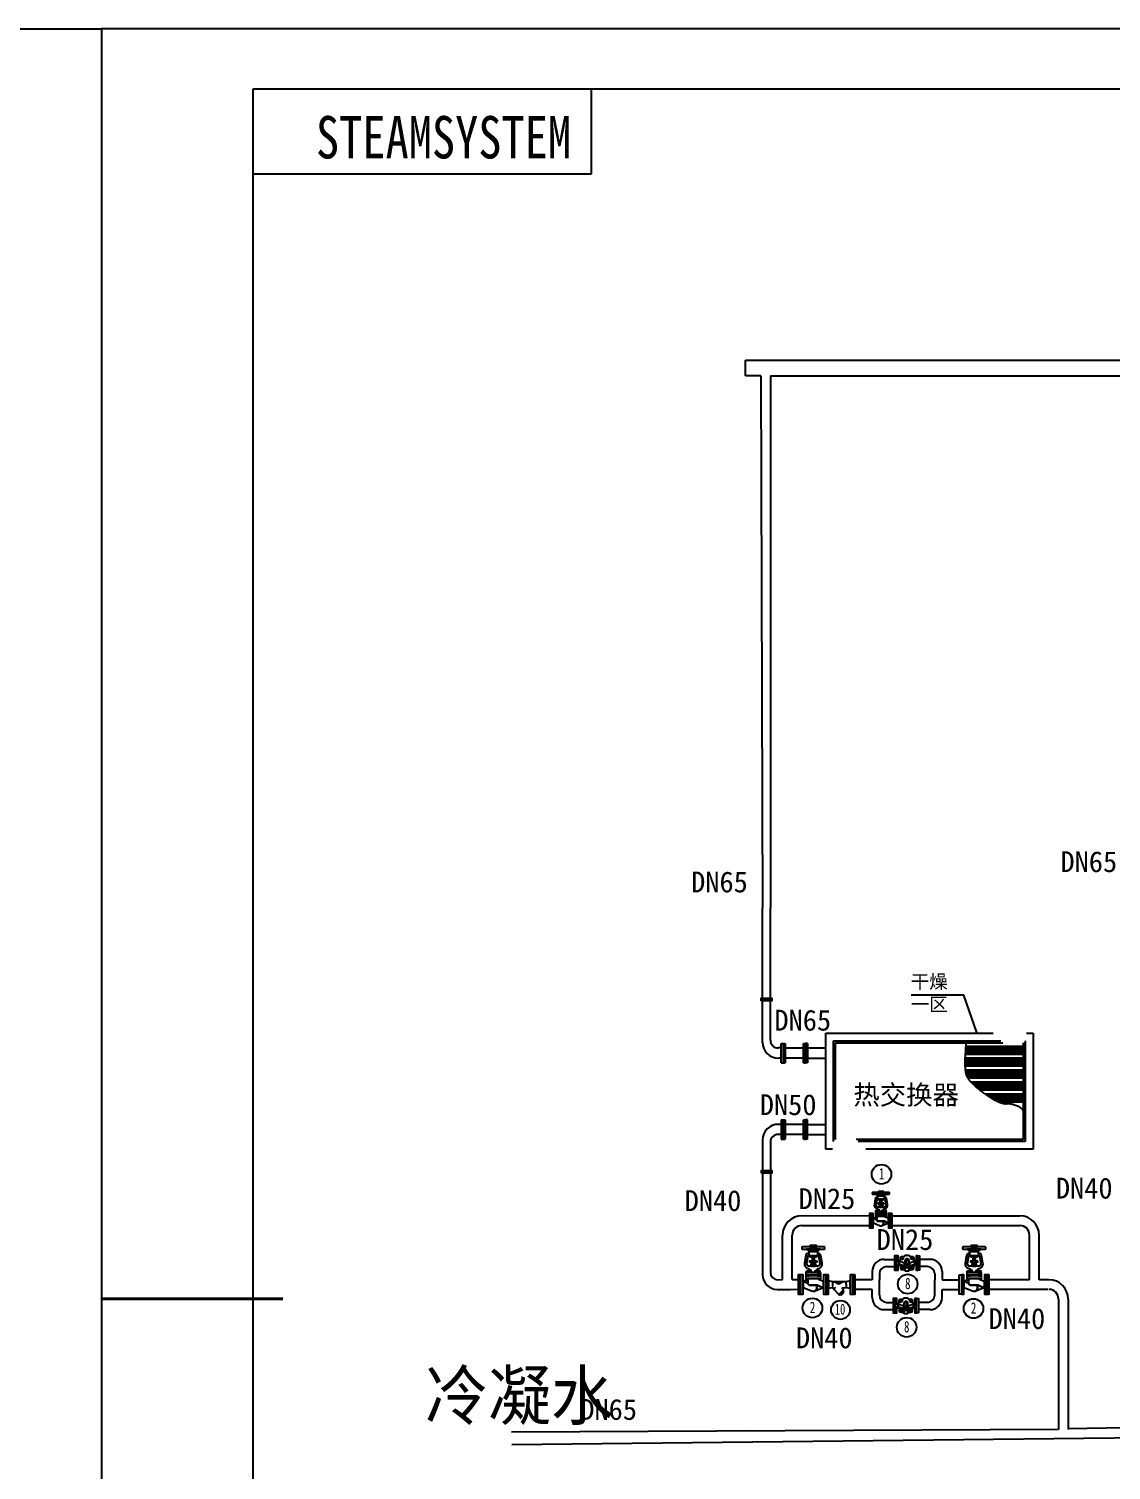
# Model space of a CAD drawing. Extents: x -681219 to -550379, y -242630 to -158199.
# Drawn here: x -615799 to -605677, y -171694 to -158213 of the extents above; entities that cross this region are included whole.
import ezdxf
from ezdxf.enums import TextEntityAlignment as Align

# ---------------------------------------------------------------- set-up
doc = ezdxf.new("R2010")
doc.units = 0
doc.header["$LTSCALE"] = 1000
doc.linetypes.add('G', pattern=[2, 1.25, -0.25, 0.25, -0.25])
doc.linetypes.add('K', pattern=[2.5, 1.25, -0.25, 0.25, -0.25, 0.25, -0.25])
doc.layers.get('0').update_dxf_attribs({"linetype": 'CONTINUOUS'})
for name, color, linetype in [('01', 7, 'CONTINUOUS'), ('02', 1, 'CONTINUOUS'), ('02C', 3, 'CONTINUOUS'), ('07', 6, 'K'), ('10', 1, 'CONTINUOUS'), ('11', 3, 'CONTINUOUS'), ('15', 7, 'CONTINUOUS')]:
    doc.layers.add(name, color=color, linetype=linetype)
doc.styles.add('常规', font='')
doc.styles.get('常规').set_extended_font_data('SimSun')

# ---------------------------------------------------------------- blocks, each defined once
blk = doc.blocks.new('*U6', base_point=(251.96, 168.31))
at = {"layer": '01'}
for p, q in [((251.96, 168.31), (251.96, 182.31)), ((195.96, 168.31), (251.96, 168.31))]:
    blk.add_line(p, q, dxfattribs=at)
blk = doc.blocks.new('*U7')
at = {"layer": '01'}
for points in [[(584, 410), (25, 410)], [(25, 410), (25, 10)]]:
    blk.add_lwpolyline(points, dxfattribs=at)
at = {"layer": '01', "const_width": 0.5}
blk.add_lwpolyline([(0, 210), (30, 210)], dxfattribs=at)
at = {"layer": '02'}
for points in [[(594, 420), (0, 420)], [(0, 420), (0, 0)]]:
    blk.add_lwpolyline(points, dxfattribs=at)
blk = doc.blocks.new('直段')
at = {"layer": '01', "color": 6, "ltscale": 1.25}
for p, q in [((3267.7, 5392.1), (3275.7, 5392.1)), ((3352.3, 5392.1), (3360.3, 5392.1)), ((3352.3, 5312.1), (3352.3, 5392.1)), ((3360.3, 5312.1), (3360.3, 5392.1))]:
    blk.add_line(p, q, dxfattribs=at)
at = {"layer": '01', "color": 6}
for p, q in [((3267.7, 5392.1), (3267.7, 5312.1)), ((3275.7, 5392.1), (3275.7, 5312.1)), ((3352.3, 5373.1), (3275.7, 5373.1)), ((3267.7, 5312.1), (3275.7, 5312.1)), ((3352.3, 5331.1), (3275.7, 5331.1)), ((3352.3, 5312.1), (3360.3, 5312.1))]:
    blk.add_line(p, q, dxfattribs=at)
at = {"layer": '07', "color": 6, "linetype": 'ByBlock', "lineweight": -2}
blk.add_line((3360.3, 5392.1), (3360.3, 5312.1), dxfattribs=at)
blk.add_line((3360.3, 5392.1), (3360.3, 5312.1), dxfattribs=at)
blk = doc.blocks.new('BSA1L')
at = {"color": 4}
for p, q in [((53.026763, 143.408363), (53.02674, 137.399566)), ((54.215379, 185.599538), (54.215358, 190.866514)), ((71.09388, 185.599538), (71.09388, 190.866514)), ((72.282498, 143.408363), (72.282498, 137.399566)), ((56.074416, 127.074309), (68.925583, 127.074309)), ((56.551251, 100.49373), (56.551234, 95.87403)), ((66.099799, 131.20133), (58.900201, 131.20133)), ((68.758004, 100.49373), (68.758004, 95.87403)), ((32.92306, 65.872712), (32.92306, 59.762096)), ((42.120523, 65.872712), (42.120536, 59.762096)), ((82.879476, 65.872712), (82.879463, 59.762096)), ((92.07694, 65.872712), (92.07694, 59.762096))]:
    blk.add_line(p, q, dxfattribs=at)
for points in [[(119.73171, 181.785914, 0.414214), (115.933099, 185.584525), (9.066901, 185.584525, 0.414214), (5.26829, 181.785914), (5.26829, 178.042425, 0.414214), (9.066901, 174.243814), (62.5, 174.243814), (115.933099, 174.243814, 0.414214), (119.73171, 178.042425)], [(105.928125, 105.421149), (99.542192, 143.747083, 0.310322), (91.567632, 152.873054), (86.654278, 154.431481, -0.252716), (84.795625, 157.06318), (84.795625, 146.732148, -0.236339), (83.463376, 144.071071, -0.476894), (88.41312, 142.018735), (94.885762, 104.042078, -0.48938), (81.964371, 89.685191), (62.5, 89.685191), (43.035628, 89.685191, -0.48938), (30.114237, 104.042078), (36.58688, 142.018735, -0.476894), (41.536623, 144.071071), (42.896316, 143.580445, -0.323196), (40.204374, 147.521136), (40.204374, 157.06318, -0.252716), (38.345721, 154.431481), (33.432367, 152.873054, 0.310322), (25.457808, 143.747083), (19.071875, 105.421149, 0.440151), (37.124647, 79.035245), (39.997969, 78.598758, -0.614929), (42.823737, 70.241395), (42.582242, 70.034806), (40.105041, 66.601431), (44.424393, 66.601431, -0.151687), (46.735798, 65.897021), (46.735798, 59.737786), (62.5, 59.737786), (78.264201, 59.737786), (78.264201, 65.897021, -0.151687), (80.575606, 66.601431), (84.894959, 66.601431), (82.417757, 70.034806), (82.176262, 70.241395, -0.614929), (85.00203, 78.598758), (87.875353, 79.035245, 0.440151)], [(84.795625, 157.06318, -0.059994), (84.795625, 157.873976), (84.795625, 162.289753), (40.204374, 162.289753), (40.204374, 157.873976, -0.059994), (40.204374, 157.06318), (40.204374, 147.521136, 0.368201), (43.528159, 143.408363), (81.471841, 143.408363, 0.414214), (84.795625, 146.732148)], [(43.364269, 143.442617), (81.944969, 143.408363), (81.944969, 137.348671, -0.151687), (77.105831, 135.873925), (62.654619, 135.873925), (48.203407, 135.873925, -0.151687), (43.364269, 137.348671)], [(45.745776, 185.569513), (79.563462, 185.599538), (79.563462, 190.911126, 0.151687), (75.321745, 192.203806), (62.654619, 192.203806), (49.987493, 192.203806, 0.151687), (45.745776, 190.911126)], [(62.654619, 101.460877), (53.493586, 101.460877, 0.151687), (50.425919, 100.525993), (50.425919, 95.841766, 0.151687), (53.493586, 94.906883), (62.654619, 94.906883), (71.815652, 94.906883, 0.151687), (74.883319, 95.841766), (74.883319, 100.525993, 0.151687), (71.815652, 101.460877)], [(79.507591, -7.695283, -0.414214), (83.507591, -3.695283), (47.219606, -3.695283, -0.414214), (35.219606, 8.304717), (35.219606, 15.828597, -0.552777), (26.614703, 10.423555), (14.474356, 16.274468, -0.303723), (11.999995, 19.972092), (11.999995, 0), (11.999995, -19.972092, -0.522686), (17.39309, -16.222521), (53.934214, -31.732036, 0.158217), (66.18024, -33.317683, 0.23204), (77.871512, -24.265637, 0.137413), (79.507591, -15.822343)], [(35.219606, 24.671562), (17.39309, 16.222521, -0.188965), (14.474356, 16.274468), (26.614703, 10.423555, 0.552777), (35.219606, 15.828597)], [(46.735798, 59.737786), (28.307798, 59.737786), (28.307798, 65.897021, -0.151687), (30.619203, 66.601431), (37.521798, 66.601431), (44.424393, 66.601431, -0.151687), (46.735798, 65.897021)], [(113.000004, 19.972092, -0.522686), (107.606909, 16.222521), (88.390312, 25.330404, -0.756375), (89.461035, 30.377576), (35.538964, 30.377576, -0.756374), (36.60969, 25.330405), (35.219606, 24.671562), (35.219606, 8.304717, 0.414214), (47.219606, -3.695283), (83.507591, -3.695283, -0.114393), (85.267565, -4.103279), (110.50267, -16.265073, -0.305418), (113.000004, -19.972092), (113.000004, 0)], [(78.264201, 59.737786), (96.692201, 59.737786), (96.692201, 65.897021, 0.151687), (94.380796, 66.601431), (87.478201, 66.601431), (80.575606, 66.601431, 0.151687), (78.264201, 65.897021)], [(85.220748, -4.080716, 0.550659), (79.507591, -7.695283), (79.507591, -15.822343, -0.137413), (77.871512, -24.265637, -0.23204), (66.18024, -33.317683, 0.064472), (71.065785, -31.732036), (107.606909, -16.222521, -0.187358), (110.50267, -16.265073)]]:
    blk.add_lwpolyline(points, format="xyb", close=True, dxfattribs=at)
for points in [[(96.912516, 174.243814), (62.5, 174.243814), (28.087483, 174.243814), (40.204374, 168.178291), (84.795625, 168.178291)], [(82.297331, 168.178291), (42.702669, 168.178291), (42.702669, 162.289753), (62.5, 162.289753), (82.297331, 162.289753)], [(81.056809, 114.852858), (62.5, 114.852858), (56.074416, 114.852858), (43.94319, 114.852858), (43.94319, 111.343443), (62.5, 111.343443), (69.325381, 111.343443), (81.056809, 111.343443)], [(71.146781, 94.906883), (54.162457, 94.906883), (54.162457, 89.685191), (62.5, 89.685191), (71.146781, 89.685191)], [(68.925583, 127.074309), (66.099799, 131.20133), (66.099799, 135.873925), (58.900201, 135.873925), (58.900201, 131.20133), (56.074416, 127.074309), (56.074416, 114.852858), (62.5, 114.852858), (68.925583, 114.852858)], [(68.925583, 111.343443), (56.074416, 111.343443), (56.074416, 101.460877), (68.925583, 101.460877)], [(11.999995, 0), (11.999995, 19.972092), (11.999995, 47.5), (0, 47.5), (0, 0), (0, -47.5), (11.999995, -47.5)], [(98.734061, 59.737786), (62.5, 59.737786), (26.265939, 59.737786), (26.265939, 47.364933), (98.734061, 47.364933)], [(98.734061, 42.750429), (62.5, 42.750429), (26.265939, 42.750429), (26.265939, 30.377576), (98.734061, 30.377576)], [(42.828178, 47.364933), (32.21537, 47.364933), (32.21537, 42.750429), (42.828178, 42.750429)], [(92.784629, 47.364933), (82.171822, 47.364933), (82.171822, 42.750429), (92.784629, 42.750429)], [(125, 47.5), (113.000004, 47.5), (113.000004, 0), (113.000004, -47.5), (125, -47.5), (125, 0)]]:
    blk.add_lwpolyline(points, close=True, dxfattribs=at)
at = {"color": 4, "flags": 128}
blk.add_lwpolyline([(54.828787, 59.737786), (54.118687, 64.656958), (52.113078, 68.712348), (49.164135, 71.19185), (45.789677, 71.660075), (42.582242, 70.034806), (40.105041, 66.601431)], dxfattribs=at)
at = {"color": 4, "extrusion": (0, 0, -1), "flags": 128}
blk.add_lwpolyline([(-70.171213, 59.737786), (-70.881312, 64.656958), (-72.886921, 68.712348), (-75.835865, 71.19185), (-79.210322, 71.660075), (-82.417757, 70.034806), (-84.894959, 66.601431)], dxfattribs=at)
at = {"color": 4}
for centre, radius, start, end in [((49.948113, 184.727434), 7.476476, 55.197024, 89.698211), ((62.654619, 164.906291), 27.297515, 90, 108.008529), ((62.654619, 164.906291), 27.297515, 71.991471, 90), ((75.361125, 184.727434), 7.476476, 90.301789, 124.802976), ((48.15848, 144.403298), 8.529491, 270.301789, 304.802976), ((62.654619, 167.016127), 31.142202, 251.991471, 270), ((53.465105, 96.053865), 5.407086, 55.197024, 89.698211), ((53.465105, 100.313894), 5.407086, 270.301789, 304.802976), ((62.654619, 81.718951), 19.741925, 90, 108.008529), ((62.654619, 114.648808), 19.741925, 251.991471, 270), ((62.654619, 167.016127), 31.142202, 270, 288.008529), ((62.654619, 81.718951), 19.741925, 71.991471, 90), ((62.654619, 114.648808), 19.741925, 270, 288.008529), ((71.844133, 96.053865), 5.407086, 90.301789, 124.802976), ((71.844133, 100.313894), 5.407086, 235.197024, 269.698211), ((77.150758, 144.403298), 8.529491, 235.197024, 269.698211), ((30.597744, 62.527392), 4.074096, 55.197024, 89.698211), ((37.521798, 51.726416), 14.875015, 90, 108.008529), ((37.521798, 51.726416), 14.875015, 71.991471, 90), ((44.445852, 62.527392), 4.074096, 90.301789, 124.802976), ((80.554147, 62.527392), 4.074096, 55.197024, 89.698211), ((87.478201, 51.726416), 14.875015, 90, 108.008529), ((94.402255, 62.527392), 4.074096, 90.301789, 124.802976)]:
    blk.add_arc(centre, radius, start, end, dxfattribs=at)
blk = doc.blocks.new('fig33vl')
at = {"color": 0}
for p, q in [((33.7, -10.4), (33.7, 11.4)), ((99.3, 0), (99.3, 11)), ((99.3, 0), (99.3, -11)), ((38, -22.4), (48.3, -13.3))]:
    blk.add_line(p, q, dxfattribs=at)
for points in [[(12, 47.5), (0, 47.5), (0, 0), (0, -47.5), (12, -47.5)], [(131.7, 0), (131.7, 47.5), (119.7, 47.5), (119.7, -47.5), (131.7, -47.5)], [(88.9, -29), (86.8, -26.8), (63, -49.6), (65, -51.8)], [(89.3, -38.3), (84.5, -33.2), (69.3, -47.7), (74, -52.8)]]:
    blk.add_lwpolyline(points, close=True, dxfattribs=at)
for points in [[(119.7, 18.5), (99.3, 14), (83.4, 14, 0.134772), (80.8, 13.3), (66.3, 4.7, -0.273503), (58.2, 4.7), (43.5, 13.3, 0.133799), (40.9, 14), (33.3, 14), (12, 18.3), (12, -18.5), (31.5, -14.4, -0.315746), (33.7, -15.3), (38, -22.4), (63, -49.6), (86.8, -26.8), (81.8, -21.3, -0.601177), (83.6, -16.3), (99.3, -14), (119.7, -18.7)], [(80.8, 13.3, -0.134772), (83.4, 14), (40.9, 14, -0.133799), (43.5, 13.3), (58.2, 4.7, 0.273503), (66.3, 4.7)]]:
    blk.add_lwpolyline(points, format="xyb", close=True, dxfattribs=at)
blk = doc.blocks.new('ft14flb')
at = {"color": 4}
for p, q in [((128.2, 8.4), (126.9, 13.1)), ((58.6, -4.7), (82.8, -4.7)), ((126.9, -13.1), (128.2, -8.4))]:
    blk.add_line(p, q, dxfattribs=at)
for points in [[(19.5, -5), (19.5, 4.2, -0.217867), (21.2, 8), (14, 8, -0.414214), (12, 10), (12, 15), (12, 47.5), (0, 47.5), (0, 0), (0, -47.5), (12, -47.5), (12, -10, -0.414214), (14, -8), (20.6, -8, -0.165426)], [(23.7, 15), (12, 15), (12, 10, 0.414214), (14, 8), (21.2, 8, -0.052856), (22.1, 8.6, -0.033424)], [(121.9, 4.2, 0.520567), (115.2, 8.9), (89.7, -0.4, -0.520925), (84.7, 3.1), (84.7, 14), (84.7, 14, 1), (56.7, 14), (56.7, 14), (56.7, 14), (56.7, 14), (56.7, 14), (56.7, 3.1, -0.520567), (51.8, -0.4), (26.2, 8.9, 0.520567), (19.5, 4.2), (19.5, -5, 0.315299), (22.8, -9.6), (54.3, -21.1, -0.315299), (56.7, -24.6), (56.7, -47.5, 0.414214), (60.5, -51.2), (80.9, -51.2, 0.414214), (84.7, -47.5), (84.7, -24.6, -0.315299), (87.1, -21.1), (118.6, -9.6, 0.315299), (121.9, -5)], [(56.7, 14), (56.7, 3.1, -0.520567), (51.8, -0.4), (26.2, 8.9, 0.215908), (22.1, 8.6, -0.077563), (27, 23), (27, 33, -0.414214), (37, 43), (46.5, 43, -0.056605), (56.7, 47.3, -0.42473), (60.5, 51.2), (80.9, 51.2, -0.424729), (84.7, 47.3, -0.056605), (94.9, 43), (104.4, 43, -0.414214), (114.4, 33), (114.4, 23, -0.077563), (119.3, 8.6, 0.215909), (115.2, 8.9), (89.7, -0.4, -0.520925), (84.7, 3.1), (84.7, 14, 1), (56.7, 14), (56.7, 14)], [(31.1, 32.2, -1), (45, 32.2, -1)], [(89.3, -7.4, 0.414214), (86.5, -4.7), (82.8, -4.7, -0.414214), (80, -1.9), (80, 14, 1), (61.4, 14), (61.4, -1.9, -0.414214), (58.6, -4.7), (54.9, -4.7, 0.414214), (52.1, -7.4), (52.1, -15.8, 0.414214), (54.9, -18.6), (58.6, -18.6, -0.414214), (61.4, -21.4), (61.4, -23.3, 1), (80, -23.3), (80, -21.4, -0.414214), (82.8, -18.6), (86.5, -18.6, 0.414214), (89.3, -15.8)], [(96.4, 32.2, -1), (110.4, 32.2, -1)], [(128.2, 8.4, 0.213318), (129.3, 10), (129.3, 15), (129.3, 15.3), (126.9, 13.1), (126.4, 15), (117.7, 15, -0.033424), (119.3, 8.6, -0.273875), (121.9, 4.2), (121.9, -5, -0.283071), (119.2, -9.4, -0.029228), (117.7, -15), (126.4, -15), (126.9, -13.1), (129.3, -15.3), (129.3, -10, 0.213318), (128.2, -8.4)], [(141.3, 0), (141.3, 47.5), (129.3, 47.5), (129.3, 10, -0.213318), (128.2, 8.4), (128.2, -8.4, -0.213318), (129.3, -10), (129.3, -15.3), (129.3, -47.5), (141.3, -47.5)], [(22.3, -9.4, -0.112384), (20.6, -8), (14, -8, 0.414214), (12, -10), (12, -15), (23.7, -15, -0.029228)], [(56.7, -24.6, 0.315299), (54.3, -21.1), (22.8, -9.6, -0.029586), (22.3, -9.4, 0.073348), (27, -23), (27, -33, 0.413852), (37, -43), (46.5, -43, 0.056594), (56.7, -47.3)], [(45, -32.2, -1), (31.1, -32.2, -1)], [(88.4, -7.4, 0.41421), (86.5, -5.6), (54.9, -5.6, 0.414214), (53, -7.4), (53, -15.8, 0.41421), (54.9, -17.7), (86.5, -17.7, 0.414204), (88.4, -15.8)], [(55.8, -11.6, -1), (54, -11.6, -1)], [(114.4, -23, 0.073348), (119.2, -9.4, -0.029587), (118.6, -9.6), (87.1, -21.1, 0.315299), (84.7, -24.6), (84.7, -47.3, 0.056594), (94.9, -43), (104.4, -43, 0.413852), (114.4, -33)], [(87.5, -11.6, -1), (85.6, -11.6, -1)], [(110.4, -32.2, -1), (96.4, -32.2, -1)]]:
    blk.add_lwpolyline(points, format="xyb", close=True, dxfattribs=at)
for points in [[(45.3, 28), (38, 23.8), (30.8, 28), (30.8, 36.3), (38, 40.5), (45.3, 36.3)], [(96.1, 28), (96.1, 36.3), (103.4, 40.5), (110.6, 36.3), (110.6, 28), (103.4, 23.8)], [(45.3, -36.3), (38, -40.5), (30.8, -36.3), (30.8, -28), (38, -23.8), (45.3, -28)], [(96.1, -28), (103.4, -23.8), (110.6, -28), (110.6, -36.3), (103.4, -40.5), (96.1, -36.3)]]:
    blk.add_lwpolyline(points, close=True, dxfattribs=at)
for centre in [(54.9, -11.6), (86.5, -11.6)]:
    blk.add_circle(centre, 0.931, dxfattribs=at)

msp = doc.modelspace()

# ---------------------------------------------------------------- linework, layer by layer
msp.add_lwpolyline([(-646107.2391, -158212.8229), (-615119.1651, -158212.8229), (-615119.1651, -181972.8229), (-646107.2391, -181972.8229)], close=True)
at = {"color": 4}
for points in [[(-608949.4267, -167291.0058), (-608949.4267, -167278.5157), (-608850.5466, -167278.5157), (-608850.5466, -167291.0058)], [(-608949.4267, -167303.4959), (-608949.4267, -167291.0058), (-608850.5466, -167291.0058), (-608850.5466, -167303.4959)], [(-608948.5775, -168903.936), (-608948.5775, -168891.4459), (-608849.6974, -168891.4459), (-608849.6974, -168903.936)], [(-608948.5775, -168916.4261), (-608948.5775, -168903.936), (-608849.6974, -168903.936), (-608849.6974, -168916.4261)], [(-607919.328, -169292.4915), (-607936.3609, -169292.5004), (-607936.2904, -169427.7165), (-607919.2575, -169427.7076)], [(-607724.4293, -169292.4915), (-607741.4622, -169292.5003), (-607741.3917, -169427.7165), (-607724.3588, -169427.7076)], [(-607686.5004, -169688.5293), (-607703.5333, -169688.5382), (-607703.4628, -169823.7543), (-607686.4299, -169823.7454)], [(-607485.4695, -169688.612), (-607468.4366, -169688.6209), (-607468.5071, -169823.837), (-607485.54, -169823.8281)], [(-608581.42, -169867.2263), (-608604.1306, -169867.2381), (-608604.0366, -170047.5263), (-608581.326, -170047.5144)], [(-608071.8189, -169867.274), (-608094.5294, -169867.2858), (-608094.4354, -170047.574), (-608071.7249, -170047.5621)], [(-607100.151, -169867.3567), (-607077.4405, -169867.3685), (-607077.5345, -170047.6566), (-607100.245, -170047.6448)], [(-606817.7635, -169867.3567), (-606840.474, -169867.3685), (-606840.38, -170047.6566), (-606817.6695, -170047.6448)], [(-607697.9511, -170087.8617), (-607714.984, -170087.8706), (-607714.9135, -170223.0867), (-607697.8806, -170223.0778)], [(-607496.8498, -170087.8617), (-607479.8169, -170087.8706), (-607479.8874, -170223.0867), (-607496.9203, -170223.0778)]]:
    msp.add_lwpolyline(points, close=True, dxfattribs=at)
at = {"layer": '01', "ltscale": 1.25}
for p, q in [((-609095.4954, -161312.6723), (-608955.0497, -161312.7003)), ((-609095.4954, -161459.758), (-609095.4954, -161312.6723)), ((-608955.0497, -161312.7003), (-600453.6537, -161312.5567)), ((-608955.047, -161459.7297), (-609095.4954, -161459.758)), ((-608955.0507, -161459.7297), (-608936.8558, -166433.476)), ((-608864.5365, -161459.7301), (-608864.4443, -166433.476)), ((-608864.5329, -161459.7301), (-599995.7004, -161459.7301)), ((-608936.8558, -167278.5157), (-608936.8558, -166433.476)), ((-608864.4443, -167278.5157), (-608864.4443, -166433.476)), ((-608936.8558, -167693.2309), (-608936.8558, -167303.4959)), ((-608864.4443, -167672.8652), (-608864.4443, -167303.4959)), ((-608745.7155, -168416.3337), (-608745.7155, -168597.3622))]:
    msp.add_line(p, q, dxfattribs=at)
at = {"layer": '01', "color": 4, "ltscale": 1.25}
for p, q in [((-608763.8183, -167702.2824), (-608745.7155, -167702.2824)), ((-608763.8183, -167883.3109), (-608763.8183, -167702.2824)), ((-608763.8183, -168416.3337), (-608763.8183, -168597.3622)), ((-608763.8183, -168597.3622), (-608745.7155, -168597.3622))]:
    msp.add_line(p, q, dxfattribs=at)
at = {"layer": '01', "color": 6, "linetype": 'G', "ltscale": 1.25}
for p, q in [((-608517.9775, -167702.2824), (-608536.0803, -167702.2824)), ((-608517.9775, -167702.2824), (-608517.9775, -167883.3109)), ((-608344.94, -167606.7366), (-606408.3063, -167606.7366)), ((-608344.94, -168692.908), (-608344.94, -167606.7366)), ((-608272.5286, -167679.148), (-606480.7177, -167679.148)), ((-608272.5286, -168620.4966), (-608272.5286, -167679.148)), ((-608254.4257, -167697.2509), (-606498.8206, -167697.2509)), ((-608254.4257, -168602.3937), (-608254.4257, -167697.2509)), ((-606498.8206, -167697.2509), (-606498.8206, -168602.3937)), ((-606480.7177, -167679.148), (-606480.7177, -168620.4966)), ((-606408.3063, -167606.7366), (-606408.3063, -168692.908)), ((-607046.8621, -167832.4173), (-607046.8621, -167922.9316)), ((-606498.8206, -167792.8586), (-607041.341, -167792.8586)), ((-606498.8206, -167738.55), (-607038.3785, -167738.55)), ((-607028.7592, -167720.4471), (-607028.7592, -167810.9614)), ((-607028.7592, -167832.4173), (-607028.7592, -167922.9316)), ((-607010.6564, -167720.4471), (-607010.6564, -167810.9614)), ((-607010.6564, -167832.4173), (-607010.6564, -167922.9316)), ((-606992.5535, -167720.4471), (-606992.5535, -167810.9614)), ((-606992.5535, -167832.4173), (-606992.5535, -167922.9316)), ((-606974.4507, -167720.4471), (-606974.4507, -167810.9614)), ((-606974.4507, -167832.4173), (-606974.4507, -167922.9316)), ((-606956.3478, -167720.4471), (-606956.3478, -167810.9614)), ((-606956.3478, -167832.4173), (-606956.3478, -167922.9316)), ((-606938.2449, -167720.4471), (-606938.2449, -167810.9614)), ((-606938.2449, -167832.4173), (-606938.2449, -167922.9316)), ((-606920.1421, -167720.4471), (-606920.1421, -167810.9614)), ((-606920.1421, -167832.4173), (-606920.1421, -167922.9316)), ((-606902.0392, -167720.4471), (-606902.0392, -167810.9614)), ((-606902.0392, -167832.4173), (-606902.0392, -167922.9316)), ((-606883.9364, -167720.4471), (-606883.9364, -167810.9614)), ((-606883.9364, -167832.4173), (-606883.9364, -167922.9316)), ((-606865.8335, -167720.4471), (-606865.8335, -167810.9614)), ((-606865.8335, -167832.4173), (-606865.8335, -167922.9316)), ((-606847.7307, -167720.4471), (-606847.7307, -167810.9614)), ((-606847.7307, -167832.4173), (-606847.7307, -167922.9316)), ((-606829.6278, -167720.4471), (-606829.6278, -167810.9614)), ((-606829.6278, -167832.4173), (-606829.6278, -167922.9316)), ((-606811.5249, -167720.4471), (-606811.5249, -167810.9614)), ((-606811.5249, -167832.4173), (-606811.5249, -167922.9316)), ((-606793.4221, -167720.4471), (-606793.4221, -167810.9614)), ((-606793.4221, -167832.4173), (-606793.4221, -167922.9316)), ((-606775.3192, -167720.4471), (-606775.3192, -167810.9614)), ((-606775.3192, -167832.4173), (-606775.3192, -167922.9316)), ((-606757.2164, -167720.4471), (-606757.2164, -167810.9614)), ((-606757.2164, -167832.4173), (-606757.2164, -167922.9316)), ((-606739.1135, -167720.4471), (-606739.1135, -167810.9614)), ((-606739.1135, -167832.4173), (-606739.1135, -167922.9316)), ((-606721.0107, -167720.4471), (-606721.0107, -167810.9614)), ((-606721.0107, -167832.4173), (-606721.0107, -167922.9316)), ((-606702.9078, -167720.4471), (-606702.9078, -167810.9614)), ((-606702.9078, -167832.4173), (-606702.9078, -167922.9316)), ((-606684.8049, -167720.4471), (-606684.8049, -167810.9614)), ((-606684.8049, -167832.4173), (-606684.8049, -167922.9316)), ((-606666.7021, -167720.4471), (-606666.7021, -167810.9614)), ((-606666.7021, -167832.4173), (-606666.7021, -167922.9316)), ((-606648.5992, -167720.4471), (-606648.5992, -167810.9614)), ((-606648.5992, -167832.4173), (-606648.5992, -167922.9316)), ((-606630.4964, -167720.4471), (-606630.4964, -167810.9614)), ((-606630.4964, -167832.4173), (-606630.4964, -167922.9316)), ((-606612.3935, -167720.4471), (-606612.3935, -167810.9614)), ((-606612.3935, -167832.4173), (-606612.3935, -167922.9316)), ((-606594.2907, -167720.4471), (-606594.2907, -167810.9614)), ((-606594.2907, -167832.4173), (-606594.2907, -167922.9316)), ((-606576.1878, -167720.4471), (-606576.1878, -167810.9614)), ((-606576.1878, -167832.4173), (-606576.1878, -167922.9316)), ((-606558.0849, -167720.4471), (-606558.0849, -167810.9614)), ((-606558.0849, -167832.4173), (-606558.0849, -167922.9316)), ((-606539.9821, -167720.4471), (-606539.9821, -167810.9614)), ((-606539.9821, -167832.4173), (-606539.9821, -167922.9316)), ((-606521.8792, -167720.4471), (-606521.8792, -167810.9614)), ((-606521.8792, -167832.4173), (-606521.8792, -167922.9316)), ((-606503.7764, -167720.4471), (-606503.7764, -167810.9614)), ((-606503.7764, -167832.4173), (-606503.7764, -167922.9316)), ((-608517.9775, -167883.3109), (-608536.0803, -167883.3109)), ((-606498.8206, -167904.8287), (-607043.8005, -167904.8287)), ((-606498.8206, -167850.5201), (-607042.824, -167850.5201)), ((-606498.8206, -167962.4903), (-607040.3142, -167962.4903)), ((-607028.7592, -167944.3874), (-607028.7592, -168009.148)), ((-607010.6564, -167944.3874), (-607010.6564, -168034.9017)), ((-606992.5535, -167944.3874), (-606992.5535, -168034.9017)), ((-606974.4507, -167944.3874), (-606974.4507, -168034.9017)), ((-606956.3478, -167944.3874), (-606956.3478, -168034.9017)), ((-606938.2449, -167944.3874), (-606938.2449, -168034.9017)), ((-606920.1421, -167944.3874), (-606920.1421, -168034.9017)), ((-606902.0392, -167944.3874), (-606902.0392, -168034.9017)), ((-606883.9364, -167944.3874), (-606883.9364, -168034.9017)), ((-606865.8335, -167944.3874), (-606865.8335, -168034.9017)), ((-606847.7307, -167944.3874), (-606847.7307, -168034.9017)), ((-606829.6278, -167944.3874), (-606829.6278, -168034.9017)), ((-606811.5249, -167944.3874), (-606811.5249, -168034.9017)), ((-606793.4221, -167944.3874), (-606793.4221, -168034.9017)), ((-606775.3192, -167944.3874), (-606775.3192, -168034.9017)), ((-606757.2164, -167944.3874), (-606757.2164, -168034.9017)), ((-606739.1135, -167944.3874), (-606739.1135, -168034.9017)), ((-606721.0107, -167944.3874), (-606721.0107, -168034.9017)), ((-606702.9078, -167944.3874), (-606702.9078, -168034.9017)), ((-606684.8049, -167944.3874), (-606684.8049, -168034.9017)), ((-606666.7021, -167944.3874), (-606666.7021, -168034.9017)), ((-606648.5992, -167944.3874), (-606648.5992, -168034.9017)), ((-606630.4964, -167944.3874), (-606630.4964, -168034.9017)), ((-606612.3935, -167944.3874), (-606612.3935, -168034.9017)), ((-606594.2907, -167944.3874), (-606594.2907, -168034.9017)), ((-606576.1878, -167944.3874), (-606576.1878, -168034.9017)), ((-606558.0849, -167944.3874), (-606558.0849, -168034.9017)), ((-606539.9821, -167944.3874), (-606539.9821, -168034.9017)), ((-606521.8792, -167944.3874), (-606521.8792, -168034.9017)), ((-606503.7764, -167944.3874), (-606503.7764, -168034.9017)), ((-606498.8206, -168016.7988), (-607024.7933, -168016.7988)), ((-606498.8206, -168074.4604), (-606977.7927, -168074.4604)), ((-606974.4507, -168056.3576), (-606974.4507, -168077.6651)), ((-606956.3478, -168056.3576), (-606956.3478, -168094.5627)), ((-606938.2449, -168056.3576), (-606938.2449, -168110.7166)), ((-606920.1421, -168056.3576), (-606920.1421, -168126.1483)), ((-606902.0392, -168056.3576), (-606902.0392, -168140.7424)), ((-606883.9364, -168056.3576), (-606883.9364, -168146.8718)), ((-606865.8335, -168056.3576), (-606865.8335, -168146.8718)), ((-606847.7307, -168056.3576), (-606847.7307, -168146.8718)), ((-606829.6278, -168056.3576), (-606829.6278, -168146.8718)), ((-606811.5249, -168056.3576), (-606811.5249, -168146.8718)), ((-606793.4221, -168056.3576), (-606793.4221, -168146.8718)), ((-606775.3192, -168056.3576), (-606775.3192, -168146.8718)), ((-606757.2164, -168056.3576), (-606757.2164, -168146.8718)), ((-606739.1135, -168056.3576), (-606739.1135, -168146.8718)), ((-606721.0107, -168056.3576), (-606721.0107, -168146.8718)), ((-606702.9078, -168056.3576), (-606702.9078, -168146.8718)), ((-606684.8049, -168056.3576), (-606684.8049, -168146.8718)), ((-606666.7021, -168056.3576), (-606666.7021, -168146.8718)), ((-606648.5992, -168056.3576), (-606648.5992, -168146.8718)), ((-606630.4964, -168056.3576), (-606630.4964, -168146.8718)), ((-606612.3935, -168056.3576), (-606612.3935, -168146.8718)), ((-606594.2907, -168056.3576), (-606594.2907, -168146.8718)), ((-606576.1878, -168056.3576), (-606576.1878, -168146.8718)), ((-606558.0849, -168056.3576), (-606558.0849, -168146.8718)), ((-606539.9821, -168056.3576), (-606539.9821, -168146.8718)), ((-606521.8792, -168056.3576), (-606521.8792, -168146.8718)), ((-606503.7764, -168056.3576), (-606503.7764, -168146.8718)), ((-606498.8206, -168128.769), (-606916.9674, -168128.769)), ((-606847.7307, -168168.3277), (-606847.7307, -168180.4419)), ((-606498.8206, -168186.4306), (-606839.0859, -168186.4306)), ((-606829.6278, -168168.3277), (-606829.6278, -168192.8969)), ((-606811.5249, -168168.3277), (-606811.5249, -168204.9042)), ((-606793.4221, -168168.3277), (-606793.4221, -168216.3877)), ((-606775.3192, -168168.3277), (-606775.3192, -168227.1016)), ((-606757.2164, -168168.3277), (-606757.2164, -168236.7774)), ((-606498.8206, -168240.7391), (-606749.2196, -168240.7391)), ((-606739.1135, -168168.3277), (-606739.1135, -168245.4686)), ((-606721.0107, -168168.3277), (-606721.0107, -168252.9676)), ((-606702.9078, -168168.3277), (-606702.9078, -168258.842)), ((-606684.8049, -168168.3277), (-606684.8049, -168258.842)), ((-606666.7021, -168168.3277), (-606666.7021, -168258.842)), ((-606648.5992, -168168.3277), (-606648.5992, -168258.842)), ((-606630.4964, -168168.3277), (-606630.4964, -168258.842)), ((-606612.3935, -168168.3277), (-606612.3935, -168258.842)), ((-606594.2907, -168168.3277), (-606594.2907, -168258.842)), ((-606576.1878, -168168.3277), (-606576.1878, -168258.842)), ((-606558.0849, -168168.3277), (-606558.0849, -168258.842)), ((-606539.9821, -168168.3277), (-606539.9821, -168258.842)), ((-606521.8792, -168168.3277), (-606521.8792, -168258.842)), ((-606503.7764, -168168.3277), (-606503.7764, -168258.842)), ((-608517.9775, -168416.3337), (-608536.0803, -168416.3337)), ((-608517.9775, -168597.3622), (-608517.9775, -168416.3337)), ((-608517.9775, -168597.3622), (-608536.0803, -168597.3622)), ((-606480.7177, -168620.4966), (-608272.5286, -168620.4966)), ((-606498.8206, -168602.3937), (-608254.4257, -168602.3937)), ((-606408.3063, -168692.908), (-608344.94, -168692.908))]:
    msp.add_line(p, q, dxfattribs=at)
at = {"layer": '01'}
for p, q in [((-608763.8183, -167745.2767), (-608792.0329, -167745.2767)), ((-608763.8183, -167840.3167), (-608789.77, -167840.3167))]:
    msp.add_line(p, q, dxfattribs=at)
at = {"layer": '01', "color": 6}
for p, q in [((-608517.9775, -167745.2767), (-608344.94, -167745.2767)), ((-608517.9775, -167840.3167), (-608344.94, -167840.3167)), ((-608536.0803, -168416.3337), (-608536.0803, -168597.3622)), ((-608536.0803, -168416.3337), (-608536.0803, -168597.3622)), ((-608517.9775, -168459.328), (-608344.94, -168459.328)), ((-608517.9775, -168554.368), (-608344.94, -168554.368))]:
    msp.add_line(p, q, dxfattribs=at)
at = {"layer": '01', "color": 4}
for p, q in [((-608763.8183, -167883.3109), (-608745.7155, -167883.3109)), ((-608763.8183, -168416.3337), (-608745.7155, -168416.3337))]:
    msp.add_line(p, q, dxfattribs=at)
at = {"layer": '01', "color": 7}
for p, q in [((-608763.8183, -168459.328), (-608789.77, -168459.328)), ((-608763.8183, -168554.368), (-608792.0329, -168554.368)), ((-608569.3863, -169312.841), (-607936.3257, -169314.8866)), ((-607724.4173, -169315.4378), (-606531.6331, -169314.8159)), ((-608569.3863, -169405.3302), (-607936.3257, -169405.3302)), ((-607724.3704, -169405.357), (-606531.6331, -169405.3302))]:
    msp.add_line(p, q, dxfattribs=at)
at = {"layer": '01', "color": 7, "ltscale": 1.25}
for p, q in [((-608936.8558, -168606.4137), (-608936.8558, -168891.4459)), ((-608864.4443, -168626.7794), (-608864.4443, -168891.4459)), ((-608936.8558, -168916.4261), (-608936.8558, -169866.8547)), ((-608864.4443, -168916.4261), (-608864.4443, -169844.2261)), ((-608750.4148, -169912.0962), (-608750.4148, -169495.8445)), ((-608659.9005, -169912.0656), (-608659.9005, -169495.8445)), ((-606441.1188, -169912.2146), (-606441.1188, -169495.8445)), ((-606350.6045, -169912.1631), (-606350.6045, -169495.8445)), ((-607800.9191, -169722.2703), (-607703.5157, -169722.2568)), ((-607371.0508, -169722.353), (-607468.4542, -169722.3395)), ((-607912.7184, -169835.4132), (-607912.713, -169912.2843)), ((-607776.9349, -169790.2013), (-607703.4803, -169790.1216)), ((-607395.035, -169790.2839), (-607468.4896, -169790.2043)), ((-607259.2515, -169835.4959), (-607259.257, -169912.367)), ((-608796.5586, -169912.1118), (-608750.4148, -169912.0962)), ((-608660.5767, -169912.0656), (-608604.1072, -169912.0068)), ((-607912.713, -169912.2843), (-608071.7954, -169912.3672)), ((-607259.257, -169912.367), (-607100.1745, -169912.4499)), ((-606441.1188, -169912.2146), (-606817.74, -169912.4499)), ((-606260.6074, -169912.1118), (-606350.6045, -169912.1631)), ((-608801.0843, -170002.6261), (-608676.745, -170002.6261)), ((-608734.2326, -170002.6261), (-608604.0601, -170002.4717)), ((-607912.7105, -170002.7629), (-608071.7482, -170002.9288)), ((-607912.7117, -170079.4142), (-607912.7105, -170002.5431)), ((-607776.9258, -170124.6186), (-607714.9648, -170124.6917)), ((-607391.7261, -170124.6186), (-607479.8361, -170124.6917)), ((-607259.2582, -170079.4968), (-607259.2594, -170002.6257)), ((-607259.2594, -170002.8456), (-607100.2217, -170003.0115)), ((-606266.5687, -170002.8226), (-606817.6928, -170003.0115)), ((-606170.0931, -170093.1404), (-606169.7694, -171313.8712)), ((-606079.5788, -170093.1404), (-606079.2609, -171312.8274)), ((-607800.9062, -170192.5509), (-607714.9294, -170192.5581)), ((-607372.3993, -170192.6415), (-607479.8715, -170192.5581)), ((-606169.7694, -171313.8712), (-611284.6077, -171338.4184)), ((-596886.9059, -171297.5977), (-611281.2005, -171456.0633)), ((-602698.8292, -171249.5681), (-606079.2623, -171307.2744))]:
    msp.add_line(p, q, dxfattribs=at)
at = {"layer": '01', "color": 0}
for p, q in [((-607686.4476, -169722.2544), (-607686.4122, -169790.1031)), ((-607844.7853, -169858.0811), (-607844.8149, -169912.2843)), ((-607327.1846, -169858.1638), (-607327.155, -169912.367)), ((-607844.7798, -170056.7425), (-607844.8149, -169912.2843)), ((-607327.1901, -170056.8252), (-607327.155, -169912.367))]:
    msp.add_line(p, q, dxfattribs=at)
at = {"layer": '01', "color": 140, "ltscale": 1.25}
msp.add_line((-609065.6806, -171312.8273), (-609065.6901, -171312.8274), dxfattribs=at)
at = {"layer": '01', "ltscale": 1.25}
for centre, radius in [((-608789.77, -167693.2309), 147.0857), ((-608792.0329, -167672.8652), 72.4114)]:
    msp.add_arc(centre, radius, 180, 270, dxfattribs=at)
at = {"layer": '01', "color": 7, "ltscale": 1.25}
for centre, radius, start, end in [((-608789.77, -168606.4137), 147.0857, 90, 180), ((-608792.0329, -168626.7794), 72.4114, 90, 180), ((-608569.3863, -169495.8445), 181.0286, 90, 180), ((-606531.6331, -169495.8445), 181.0286, 0, 90), ((-608569.3863, -169495.8445), 90.5143, 90, 180), ((-606531.6331, -169495.8445), 90.5143, 0, 90), ((-607799.5755, -169835.4052), 113.1429, 90.00403994, 180.00403994), ((-607372.3944, -169835.4879), 113.1429, 359.99596006, 89.99596006), ((-608796.5586, -169844.2261), 67.8857, 180, 270), ((-608801.0843, -169866.8547), 135.7714, 180, 270), ((-606260.6074, -170093.1404), 181.0286, 0, 90), ((-607799.5688, -170079.4159), 113.1429, 179.99910589, 269.99910589), ((-607372.4011, -170079.4986), 113.1429, 270.00089411, 0.00089411), ((-606260.6074, -170093.1404), 90.5143, 0, 88.01466995)]:
    msp.add_arc(centre, radius, start, end, dxfattribs=at)
at = {"layer": '01', "color": 0}
for centre, start, end in [((-607776.8995, -169858.087), 90.02987127, 179.99508684), ((-607395.0704, -169858.1697), 0.00491316, 89.97012873), ((-607776.8941, -170056.7329), 180.00805899, 269.97327456), ((-607395.0758, -170056.8156), 270.02672544, 359.99194101)]:
    msp.add_arc(centre, 67.8857, start, end, dxfattribs=at)
at = {"layer": '02C', "color": 6, "linetype": 'G', "ltscale": 1.25}
for centre, radius, start, end in [((-604053.58, -167956.7566), 2992.7643, 175.02557652, 175.79072096), ((-579262.7562, -168484.1969), 27787.294, 178.6126092, 178.75383856), ((-605531.4425, -167847.9885), 1510.9046, 175.79072096, 178.6126092), ((-606518.5133, -167903.2285), 525.2896, 179.3192517, 184.76646357), ((-605310.213, -167917.5853), 1733.6752, 178.75383856, 179.3192517), ((-606708.9628, -167919.1087), 334.1792, 184.76646357, 191.59735892), ((-606935.3085, -167965.5599), 103.1162, 191.59735892, 213.12686495), ((-606777.649, -167862.6776), 291.3749, 213.12686495, 225.88570322), ((-606219.144, -167286.6328), 1093.7185, 225.88570322, 229.59067182), ((-606393.7903, -167491.7739), 824.304, 229.59067182, 233.85861236), ((-605819.4733, -166705.3825), 1798.0861, 233.85861236, 235.76672929), ((-606234.8708, -167315.8586), 1059.6849, 235.76672929, 238.25235558), ((-606541.5061, -167811.4213), 476.9263, 238.25235558, 244.86825618), ((-606603.0893, -167942.6979), 331.9228, 244.86825618, 252.80060276), ((-606657.9949, -168120.0758), 146.2414, 252.80060276, 270.34050457), ((-606655.8942, -168473.5564), 207.2454, 75.62357247, 90.34050457), ((-606685.2058, -168587.9129), 325.2987, 71.04005511, 75.62357247), ((-606793.368, -168902.7535), 658.2006, 67.81822727, 71.04005511), ((-606575.2252, -168367.7244), 80.4096, 52.48724232, 67.81822727), ((-606671.1521, -168492.6812), 237.9412, 43.59258838, 52.48724232)]:
    msp.add_arc(centre, radius, start, end, dxfattribs=at)
at = {"layer": '07', "color": 6, "linetype": 'Continuous', "ltscale": 1.25}
for p, q in [((-607055.0225, -167251.0766), (-607547.5819, -167251.0766)), ((-606933.6259, -167598.9401), (-607055.0225, -167251.0766))]:
    msp.add_line(p, q, dxfattribs=at)
at = {"layer": '10', "color": 4}
for p, q in [((-608863.7809, -167303.4959), (-608936.1924, -167303.4959)), ((-608862.9318, -168916.4261), (-608935.3432, -168916.4261))]:
    msp.add_line(p, q, dxfattribs=at)
at = {"layer": '11', "color": 3, "linetype": 'Continuous', "ltscale": 1.25}
for centre, radius in [((-607825.4928, -168926.5851), 91.5267), ((-607580.6225, -169952.8265), 91.5267), ((-608471.0639, -170176.4801), 91.5267), ((-608208.2818, -170195.514), 88.0441), ((-606964.8542, -170182.0381), 91.5267), ((-607590.4887, -170357.3414), 91.5267)]:
    msp.add_circle(centre, radius, dxfattribs=at)

# ---------------------------------------------------------------- block references
at = {"color": 7, "true_color": 0xffffff, "xscale": 1.422926692433745, "yscale": 1.422926692433745, "zscale": 1.422926692433745}
msp.add_blockref('BSA1L', (-607919.2575, -169360.1274), dxfattribs=at)
at = {"color": 4}
for name, p, xscale, yscale, zscale in [('BSA1L', (-608581.326, -169957.3958), 1.89723558991166, 1.89723558991166, 1.89723558991166), ('BSA1L', (-607077.5345, -169957.5379), 1.89723558991166, 1.89723558991166, 1.89723558991166), ('fig33vl', (-608344.1716, -169957.4255), 1.896609382523663, 1.896609382523663, 1.896609382523663)]:
    msp.add_blockref(name, p, dxfattribs=dict(at, xscale=xscale, yscale=yscale, zscale=zscale))
at = {"xscale": 1.422457036892747, "yscale": 1.422457036892747, "zscale": 1.422457036892747}
for p in [(-607686.4299, -169756.1787), (-607697.8806, -170155.5111)]:
    msp.add_blockref('ft14flb', p, dxfattribs=at)
at = {"layer": '01', "xscale": 56.57142857142857, "yscale": 56.57142857142857, "zscale": 56.57142857142857}
msp.add_blockref('*U7', (-615119.1651, -181972.8229), dxfattribs=at)
at = {"layer": '01', "color": 0, "xscale": 2.262857142857143, "yscale": 2.262857142857143, "zscale": 2.262857142857143}
for p in [(-616140.0062, -179903.8728), (-616140.0062, -180617.9241)]:
    msp.add_blockref('直段', p, dxfattribs=at)
at = {"layer": '02', "xscale": 56.57142857142857, "yscale": 56.57142857142857, "zscale": 56.57142857142857}
msp.add_blockref('*U6', (-610536.8793, -159570.5372), dxfattribs=at)

# ---------------------------------------------------------------- texts
at = {"color": 7}
for s, p in [('DN65', (-606151.6304, -165905.2149)), ('DN65', (-609605.6133, -166094.5968)), ('DN25', (-608600.4535, -169057.2679)), ('DN65', (-610642.0072, -171028.5332))]:
    msp.add_text(s, height=194.93701, dxfattribs=at).set_placement(p, align=Align.TOP_LEFT)
at = {"color": 0}
for s, p in [('DN65', (-608826.4367, -167387.7646)), ('DN50', (-608963.3207, -168178.0345)), ('DN40', (-606194.3177, -168958.5439)), ('DN40', (-609665.9948, -169075.412)), ('DN25', (-607870.8939, -169439.6405)), ('DN40', (-606824.3092, -170178.9782)), ('DN40', (-608625.5694, -170358.9528))]:
    msp.add_text(s, height=194.93701, dxfattribs=at).set_placement(p, align=Align.TOP_LEFT)
at = {"layer": '01', "color": 4, "ltscale": 1.25, "insert": (-608088.5393, -168092.9162), "char_height": 181.02857, "width": 1416.993902, "attachment_point": 1, "style": '常规'}
msp.add_mtext('{\\C6;热交换器}', dxfattribs=at)
at = {"layer": '01', "color": 7, "ltscale": 1.25, "insert": (-612092.6095, -170769.3323), "char_height": 452.57143, "width": 1887.196419, "attachment_point": 1}
msp.add_mtext('{\\C3;冷凝水}', dxfattribs=at)
at = {"layer": '07', "color": 6, "linetype": 'K', "ltscale": 1.25, "insert": (-607551.3838, -167061.5241), "char_height": 126.72, "width": 514.642505, "attachment_point": 1}
msp.add_mtext('{\\fSimHei|b0|i0|c134|p2;\\C256;干燥一区}', dxfattribs=at)
at = {"layer": '11', "width": 0.563265}
msp.add_text(' STEAMSYSTEM', height=396, dxfattribs=at).set_placement((-613330.5126, -159424.3945), (-610728.2269, -159424.3945), align=Align.FIT)
at = {"layer": '15', "color": 3, "ltscale": 1.25, "width": 0.707}
for s, height, p in [('1', 105.5759, (-607849.7703, -168974.323)), ('8', 105.5759, (-607604.9, -170000.5644)), ('2', 105.5759, (-608495.3414, -170224.2181)), ('2', 105.5759, (-606989.1317, -170229.776)), ('10', 101.5587, (-608261.5048, -170239.5254)), ('8', 105.5759, (-607614.7662, -170405.0794))]:
    msp.add_text(s, height=height, dxfattribs=at).set_placement(p)

doc.saveas('drawing.dxf')
